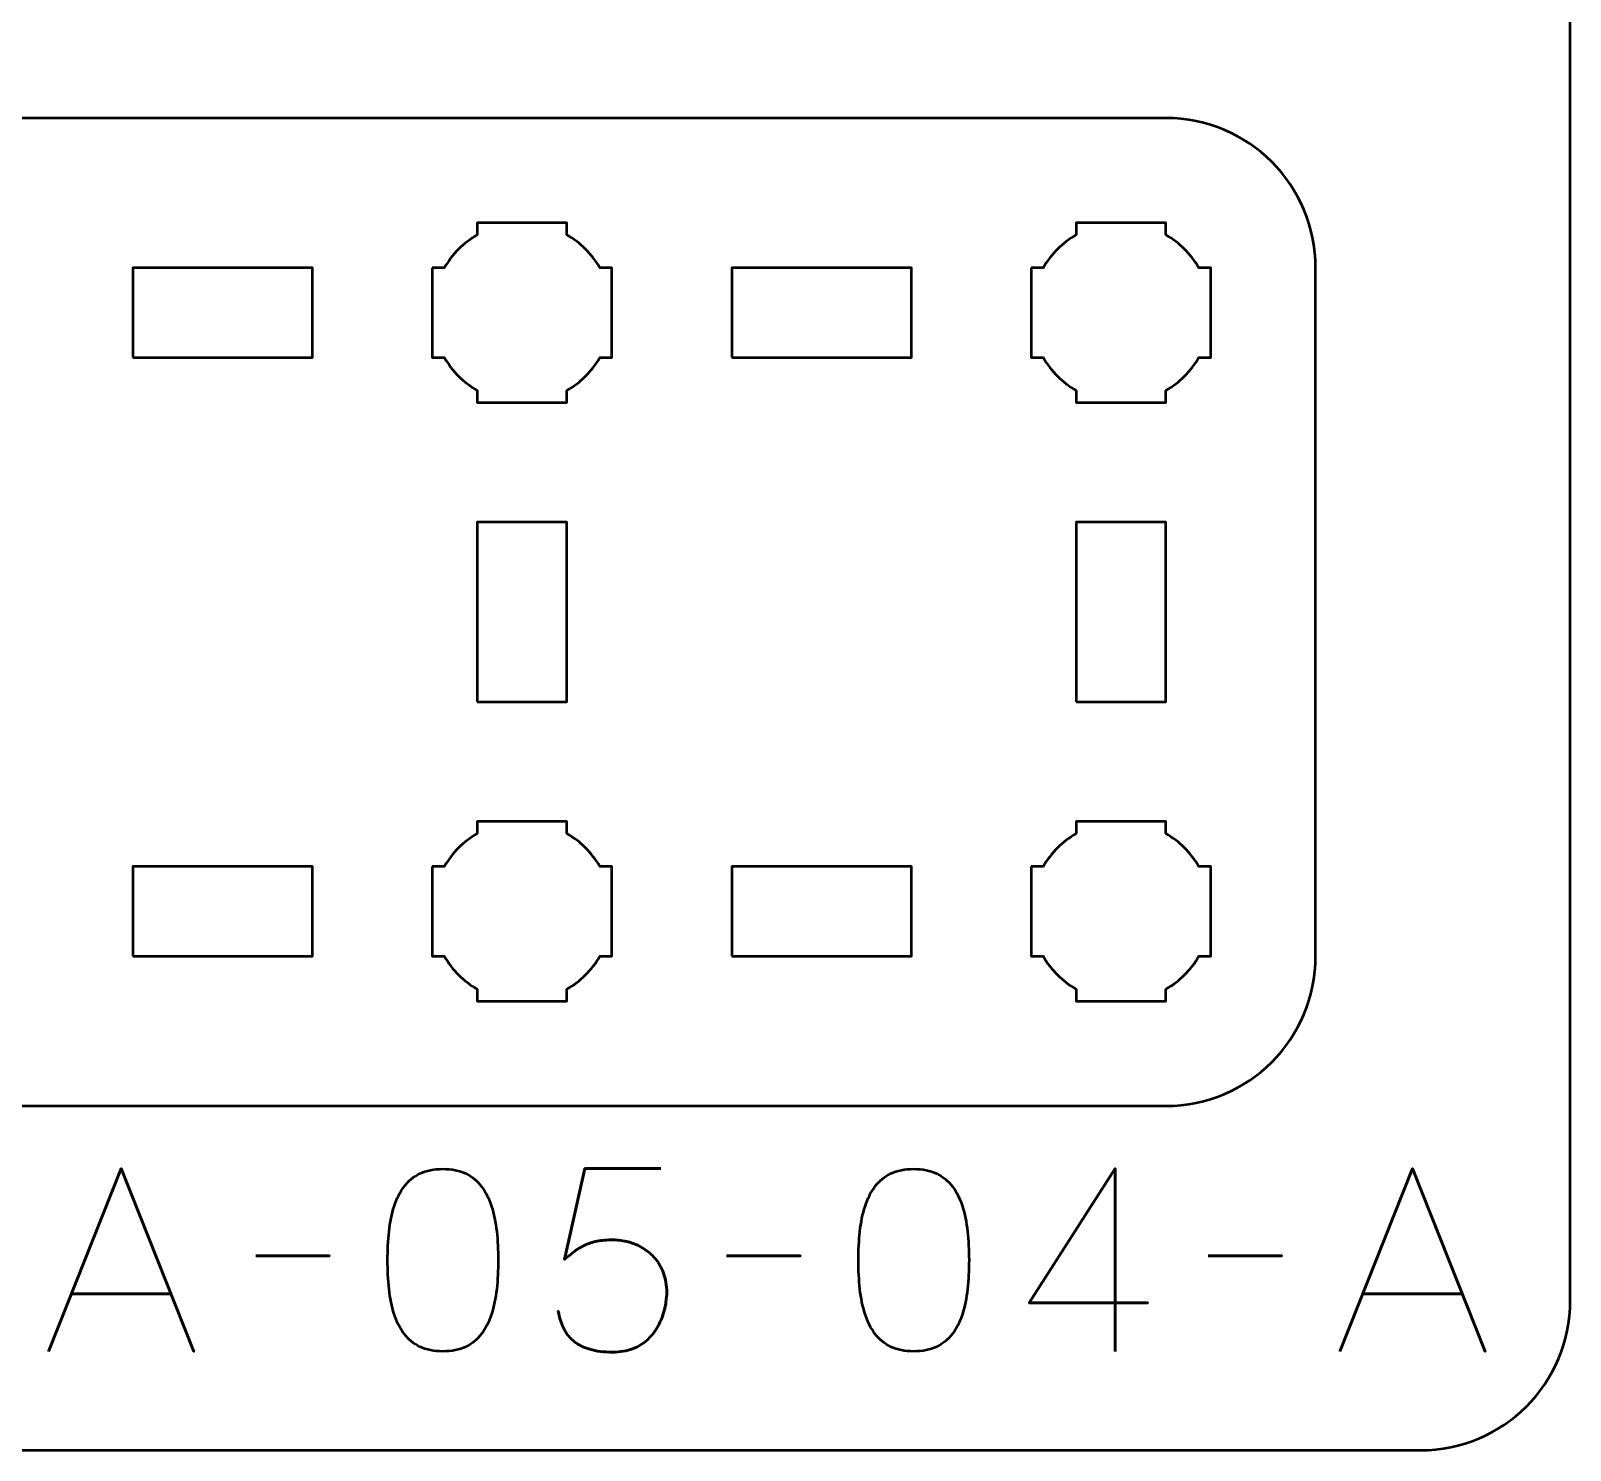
# Model space of a CAD drawing. Header units: centimetres. Extents: x -21 to 0, y -29.7 to 0.
# Drawn here: x -5.14 to 0, y -29.7 to -24.96 of the extents above; entities that cross this region are included whole.
import ezdxf

# ---------------------------------------------------------------- set-up
doc = ezdxf.new("R2010")
doc.units = ezdxf.units.CM
doc.header["$MEASUREMENT"] = 0
doc.layers.add('Layer 1', color=7, linetype='Continuous')

msp = doc.modelspace()

# ---------------------------------------------------------------- linework, layer by layer
at = {"layer": 'Layer 1', "lineweight": 53}
for points in [[(-4.8, -26.05001), (-4.2, -26.05001), (-4.2, -25.75001), (-4.8, -25.75001), (-4.8, -26.05001)], [(-2.8, -26.05001), (-2.2, -26.05001), (-2.2, -25.75001), (-2.8, -25.75001), (-2.8, -26.05001)], [(-3.65, -27.20001), (-3.35, -27.20001), (-3.35, -26.60001), (-3.65, -26.60001), (-3.65, -27.20001)], [(-1.65, -27.20001), (-1.35, -27.20001), (-1.35, -26.60001), (-1.65, -26.60001), (-1.65, -27.20001)], [(-4.8, -28.05001), (-4.2, -28.05001), (-4.2, -27.75001), (-4.8, -27.75001), (-4.8, -28.05001)], [(-2.8, -28.05001), (-2.2, -28.05001), (-2.2, -27.75001), (-2.8, -27.75001), (-2.8, -28.05001)]]:
    msp.add_lwpolyline(points, close=True, dxfattribs=at)
at = {"layer": 'Layer 1', "color": 1, "lineweight": 53}
msp.add_open_spline([(-21.00003, -29.19995), (-21.00003, -29.19995), (-21.00003, -5.29992), (-21.00003, -5.29992), (-21.00003, -5.29992), (-21.00003, -5.21709), (-20.93286, -5.14992), (-20.85003, -5.14992), (-20.85003, -5.14992), (-20.7672, -5.14992), (-20.70003, -5.08275), (-20.70003, -4.99992), (-20.70003, -4.99992), (-20.70003, -4.91709), (-20.7672, -4.84992), (-20.85003, -4.84992), (-20.85003, -4.84992), (-20.93286, -4.84992), (-21.00003, -4.78275), (-21.00003, -4.69992), (-21.00003, -4.69992), (-21.00003, -4.61709), (-20.93286, -4.54992), (-20.85003, -4.54992), (-20.85003, -4.54992), (-20.7672, -4.54992), (-20.70003, -4.48275), (-20.70003, -4.39992), (-20.70003, -4.39992), (-20.70003, -4.31709), (-20.7672, -4.24992), (-20.85003, -4.24992), (-20.85003, -4.24992), (-20.93286, -4.24992), (-21.00003, -4.18275), (-21.00003, -4.09992), (-21.00003, -4.09992), (-21.00003, -4.01709), (-20.93286, -3.94992), (-20.85003, -3.94992), (-20.85003, -3.94992), (-20.7672, -3.94992), (-20.70003, -3.88275), (-20.70003, -3.79992), (-20.70003, -3.79992), (-20.70003, -3.71709), (-20.7672, -3.64992), (-20.85003, -3.64992), (-20.85003, -3.64992), (-20.93286, -3.64992), (-21.00003, -3.58275), (-21.00003, -3.49992), (-21.00003, -3.49992), (-21.00003, -3.41709), (-20.93286, -3.34992), (-20.85003, -3.34992), (-20.85003, -3.34992), (-20.7672, -3.34992), (-20.70003, -3.28275), (-20.70003, -3.19992), (-20.70003, -3.19992), (-20.70003, -3.11709), (-20.7672, -3.04992), (-20.85003, -3.04992), (-20.85003, -3.04992), (-20.93286, -3.04992), (-21.00003, -2.98275), (-21.00003, -2.89992), (-21.00003, -2.89992), (-21.00003, -2.81709), (-20.93286, -2.74992), (-20.85003, -2.74992), (-20.85003, -2.74992), (-20.7672, -2.74992), (-20.70003, -2.68275), (-20.70003, -2.59992), (-20.70003, -2.59992), (-20.70003, -2.51709), (-20.7672, -2.44992), (-20.85003, -2.44992), (-20.85003, -2.44992), (-20.93286, -2.44992), (-21.00003, -2.38275), (-21.00003, -2.29992), (-21.00003, -2.29992), (-21.00003, -2.21709), (-20.93286, -2.14992), (-20.85003, -2.14992), (-20.85003, -2.14992), (-20.7672, -2.14992), (-20.70003, -2.08275), (-20.70003, -1.99992), (-20.70003, -1.99992), (-20.70003, -1.91709), (-20.7672, -1.84992), (-20.85003, -1.84992), (-20.85003, -1.84992), (-20.93286, -1.84992), (-21.00003, -1.78275), (-21.00003, -1.69992), (-21.00003, -1.69992), (-21.00003, -1.61709), (-20.93286, -1.54992), (-20.85003, -1.54992), (-20.85003, -1.54992), (-20.7672, -1.54992), (-20.70003, -1.48275), (-20.70003, -1.39992), (-20.70003, -1.39992), (-20.70003, -1.31709), (-20.7672, -1.24992), (-20.85003, -1.24992), (-20.85003, -1.24992), (-20.93286, -1.24992), (-21.00003, -1.18275), (-21.00003, -1.09992), (-21.00003, -1.09992), (-21.00003, -1.09992), (-21.00003, -0.49992), (-21.00003, -0.49992), (-21.00003, -0.49992), (-21.00003, -0.22295), (-20.77694, 0.00004), (-20.49994, 0.00004), (-20.49994, 0.00004), (-20.49994, 0.00004), (-0.50008, 0.00004), (-0.50008, 0.00004), (-0.50008, 0.00004), (-0.22294, 0.00004), (0.00002, -0.22295), (0.00002, -0.49992), (0.00002, -0.49992), (0.00002, -0.49992), (0.00002, -29.19995), (0.00002, -29.19995), (0.00002, -29.19995), (0.00002, -29.47695), (-0.22294, -29.70004), (-0.50008, -29.70004), (-0.50008, -29.70004), (-0.50008, -29.70004), (-20.49994, -29.70004), (-20.49994, -29.70004), (-20.49994, -29.70004), (-20.77694, -29.70004), (-21.00003, -29.47695), (-21.00003, -29.19995)], degree=3, knots=[0, 0, 0, 0, 0.027027, 0.027027, 0.027027, 0.027027, 0.0540541, 0.0540541, 0.0540541, 0.0540541, 0.0810811, 0.0810811, 0.0810811, 0.0810811, 0.1081081, 0.1081081, 0.1081081, 0.1081081, 0.1351351, 0.1351351, 0.1351351, 0.1351351, 0.1621622, 0.1621622, 0.1621622, 0.1621622, 0.1891892, 0.1891892, 0.1891892, 0.1891892, 0.2162162, 0.2162162, 0.2162162, 0.2162162, 0.2432432, 0.2432432, 0.2432432, 0.2432432, 0.2702703, 0.2702703, 0.2702703, 0.2702703, 0.2972973, 0.2972973, 0.2972973, 0.2972973, 0.3243243, 0.3243243, 0.3243243, 0.3243243, 0.3513514, 0.3513514, 0.3513514, 0.3513514, 0.3783784, 0.3783784, 0.3783784, 0.3783784, 0.4054054, 0.4054054, 0.4054054, 0.4054054, 0.4324324, 0.4324324, 0.4324324, 0.4324324, 0.4594595, 0.4594595, 0.4594595, 0.4594595, 0.4864865, 0.4864865, 0.4864865, 0.4864865, 0.5135135, 0.5135135, 0.5135135, 0.5135135, 0.5405405, 0.5405405, 0.5405405, 0.5405405, 0.5675676, 0.5675676, 0.5675676, 0.5675676, 0.5945946, 0.5945946, 0.5945946, 0.5945946, 0.6216216, 0.6216216, 0.6216216, 0.6216216, 0.6486486, 0.6486486, 0.6486486, 0.6486486, 0.6756757, 0.6756757, 0.6756757, 0.6756757, 0.7027027, 0.7027027, 0.7027027, 0.7027027, 0.7297297, 0.7297297, 0.7297297, 0.7297297, 0.7567568, 0.7567568, 0.7567568, 0.7567568, 0.7837838, 0.7837838, 0.7837838, 0.7837838, 0.8108108, 0.8108108, 0.8108108, 0.8108108, 0.8378378, 0.8378378, 0.8378378, 0.8378378, 0.8648649, 0.8648649, 0.8648649, 0.8648649, 0.8918919, 0.8918919, 0.8918919, 0.8918919, 0.9189189, 0.9189189, 0.9189189, 0.9189189, 0.9459459, 0.9459459, 0.9459459, 0.9459459, 0.972973, 0.972973, 0.972973, 0.972973, 1, 1, 1, 1], dxfattribs=at)
at = {"layer": 'Layer 1', "color": 3, "lineweight": 53}
msp.add_open_spline([(-10.15, -28.05001), (-10.15, -28.05001), (-10.15, -25.75001), (-10.15, -25.75001), (-10.15, -25.75001), (-10.15, -25.47392), (-9.92609, -25.25001), (-9.65, -25.25001), (-9.65, -25.25001), (-9.65, -25.25001), (-1.35, -25.25001), (-1.35, -25.25001), (-1.35, -25.25001), (-1.07391, -25.25001), (-0.85, -25.47392), (-0.85, -25.75001), (-0.85, -25.75001), (-0.85, -25.75001), (-0.85, -28.05001), (-0.85, -28.05001), (-0.85, -28.05001), (-0.85, -28.3261), (-1.07391, -28.55001), (-1.35, -28.55001), (-1.35, -28.55001), (-1.35, -28.55001), (-9.65, -28.55001), (-9.65, -28.55001), (-9.65, -28.55001), (-9.92609, -28.55001), (-10.15, -28.3261), (-10.15, -28.05001)], degree=3, knots=[0, 0, 0, 0, 0.125, 0.125, 0.125, 0.125, 0.25, 0.25, 0.25, 0.25, 0.375, 0.375, 0.375, 0.375, 0.5, 0.5, 0.5, 0.5, 0.625, 0.625, 0.625, 0.625, 0.75, 0.75, 0.75, 0.75, 0.875, 0.875, 0.875, 0.875, 1, 1, 1, 1], dxfattribs=at)
at = {"layer": 'Layer 1', "lineweight": 53}
for points in [[(-3.8, -25.75001), (-3.8, -25.75001), (-3.75985, -25.75001), (-3.75985, -25.75001), (-3.75985, -25.75001), (-3.7335, -25.70448), (-3.69553, -25.66651), (-3.65, -25.64016), (-3.65, -25.64016), (-3.65, -25.64016), (-3.65, -25.60001), (-3.65, -25.60001), (-3.65, -25.60001), (-3.65, -25.60001), (-3.5, -25.60001), (-3.5, -25.60001), (-3.5, -25.60001), (-3.5, -25.60001), (-3.35, -25.60001), (-3.35, -25.60001), (-3.35, -25.60001), (-3.35, -25.60001), (-3.35, -25.64016), (-3.35, -25.64016), (-3.35, -25.64016), (-3.30447, -25.66651), (-3.2665, -25.70448), (-3.24015, -25.75001), (-3.24015, -25.75001), (-3.24015, -25.75001), (-3.2, -25.75001), (-3.2, -25.75001), (-3.2, -25.75001), (-3.2, -25.75001), (-3.2, -25.90001), (-3.2, -25.90001), (-3.2, -25.90001), (-3.2, -25.90001), (-3.2, -26.05001), (-3.2, -26.05001), (-3.2, -26.05001), (-3.2, -26.05001), (-3.24015, -26.05001), (-3.24015, -26.05001), (-3.24015, -26.05001), (-3.2665, -26.09554), (-3.30447, -26.13351), (-3.35, -26.15986), (-3.35, -26.15986), (-3.35, -26.15986), (-3.35, -26.20001), (-3.35, -26.20001), (-3.35, -26.20001), (-3.35, -26.20001), (-3.5, -26.20001), (-3.5, -26.20001), (-3.5, -26.20001), (-3.5, -26.20001), (-3.65, -26.20001), (-3.65, -26.20001), (-3.65, -26.20001), (-3.65, -26.20001), (-3.65, -26.15986), (-3.65, -26.15986), (-3.65, -26.15986), (-3.69553, -26.13351), (-3.7335, -26.09554), (-3.75985, -26.05001), (-3.75985, -26.05001), (-3.75985, -26.05001), (-3.8, -26.05001), (-3.8, -26.05001), (-3.8, -26.05001), (-3.8, -26.05001), (-3.8, -25.90001), (-3.8, -25.90001), (-3.8, -25.90001), (-3.8, -25.90001), (-3.8, -25.75001), (-3.8, -25.75001)], [(-1.8, -25.75001), (-1.8, -25.75001), (-1.75985, -25.75001), (-1.75985, -25.75001), (-1.75985, -25.75001), (-1.7335, -25.70448), (-1.69553, -25.66651), (-1.65, -25.64016), (-1.65, -25.64016), (-1.65, -25.64016), (-1.65, -25.60001), (-1.65, -25.60001), (-1.65, -25.60001), (-1.65, -25.60001), (-1.5, -25.60001), (-1.5, -25.60001), (-1.5, -25.60001), (-1.5, -25.60001), (-1.35, -25.60001), (-1.35, -25.60001), (-1.35, -25.60001), (-1.35, -25.60001), (-1.35, -25.64016), (-1.35, -25.64016), (-1.35, -25.64016), (-1.30447, -25.66651), (-1.2665, -25.70448), (-1.24015, -25.75001), (-1.24015, -25.75001), (-1.24015, -25.75001), (-1.2, -25.75001), (-1.2, -25.75001), (-1.2, -25.75001), (-1.2, -25.75001), (-1.2, -25.90001), (-1.2, -25.90001), (-1.2, -25.90001), (-1.2, -25.90001), (-1.2, -26.05001), (-1.2, -26.05001), (-1.2, -26.05001), (-1.2, -26.05001), (-1.24015, -26.05001), (-1.24015, -26.05001), (-1.24015, -26.05001), (-1.2665, -26.09554), (-1.30447, -26.13351), (-1.35, -26.15986), (-1.35, -26.15986), (-1.35, -26.15986), (-1.35, -26.20001), (-1.35, -26.20001), (-1.35, -26.20001), (-1.35, -26.20001), (-1.5, -26.20001), (-1.5, -26.20001), (-1.5, -26.20001), (-1.5, -26.20001), (-1.65, -26.20001), (-1.65, -26.20001), (-1.65, -26.20001), (-1.65, -26.20001), (-1.65, -26.15986), (-1.65, -26.15986), (-1.65, -26.15986), (-1.69553, -26.13351), (-1.7335, -26.09554), (-1.75985, -26.05001), (-1.75985, -26.05001), (-1.75985, -26.05001), (-1.8, -26.05001), (-1.8, -26.05001), (-1.8, -26.05001), (-1.8, -26.05001), (-1.8, -25.90001), (-1.8, -25.90001), (-1.8, -25.90001), (-1.8, -25.90001), (-1.8, -25.75001), (-1.8, -25.75001)], [(-3.8, -27.75001), (-3.8, -27.75001), (-3.75985, -27.75001), (-3.75985, -27.75001), (-3.75985, -27.75001), (-3.7335, -27.70448), (-3.69553, -27.66651), (-3.65, -27.64016), (-3.65, -27.64016), (-3.65, -27.64016), (-3.65, -27.60001), (-3.65, -27.60001), (-3.65, -27.60001), (-3.65, -27.60001), (-3.5, -27.60001), (-3.5, -27.60001), (-3.5, -27.60001), (-3.5, -27.60001), (-3.35, -27.60001), (-3.35, -27.60001), (-3.35, -27.60001), (-3.35, -27.60001), (-3.35, -27.64016), (-3.35, -27.64016), (-3.35, -27.64016), (-3.30447, -27.66651), (-3.2665, -27.70448), (-3.24015, -27.75001), (-3.24015, -27.75001), (-3.24015, -27.75001), (-3.2, -27.75001), (-3.2, -27.75001), (-3.2, -27.75001), (-3.2, -27.75001), (-3.2, -27.90001), (-3.2, -27.90001), (-3.2, -27.90001), (-3.2, -27.90001), (-3.2, -28.05001), (-3.2, -28.05001), (-3.2, -28.05001), (-3.2, -28.05001), (-3.24015, -28.05001), (-3.24015, -28.05001), (-3.24015, -28.05001), (-3.2665, -28.09554), (-3.30447, -28.13351), (-3.35, -28.15986), (-3.35, -28.15986), (-3.35, -28.15986), (-3.35, -28.20001), (-3.35, -28.20001), (-3.35, -28.20001), (-3.35, -28.20001), (-3.5, -28.20001), (-3.5, -28.20001), (-3.5, -28.20001), (-3.5, -28.20001), (-3.65, -28.20001), (-3.65, -28.20001), (-3.65, -28.20001), (-3.65, -28.20001), (-3.65, -28.15986), (-3.65, -28.15986), (-3.65, -28.15986), (-3.69553, -28.13351), (-3.7335, -28.09554), (-3.75985, -28.05001), (-3.75985, -28.05001), (-3.75985, -28.05001), (-3.8, -28.05001), (-3.8, -28.05001), (-3.8, -28.05001), (-3.8, -28.05001), (-3.8, -27.90001), (-3.8, -27.90001), (-3.8, -27.90001), (-3.8, -27.90001), (-3.8, -27.75001), (-3.8, -27.75001)], [(-1.8, -27.75001), (-1.8, -27.75001), (-1.75985, -27.75001), (-1.75985, -27.75001), (-1.75985, -27.75001), (-1.7335, -27.70448), (-1.69553, -27.66651), (-1.65, -27.64016), (-1.65, -27.64016), (-1.65, -27.64016), (-1.65, -27.60001), (-1.65, -27.60001), (-1.65, -27.60001), (-1.65, -27.60001), (-1.5, -27.60001), (-1.5, -27.60001), (-1.5, -27.60001), (-1.5, -27.60001), (-1.35, -27.60001), (-1.35, -27.60001), (-1.35, -27.60001), (-1.35, -27.60001), (-1.35, -27.64016), (-1.35, -27.64016), (-1.35, -27.64016), (-1.30447, -27.66651), (-1.2665, -27.70448), (-1.24015, -27.75001), (-1.24015, -27.75001), (-1.24015, -27.75001), (-1.2, -27.75001), (-1.2, -27.75001), (-1.2, -27.75001), (-1.2, -27.75001), (-1.2, -27.90001), (-1.2, -27.90001), (-1.2, -27.90001), (-1.2, -27.90001), (-1.2, -28.05001), (-1.2, -28.05001), (-1.2, -28.05001), (-1.2, -28.05001), (-1.24015, -28.05001), (-1.24015, -28.05001), (-1.24015, -28.05001), (-1.2665, -28.09554), (-1.30447, -28.13351), (-1.35, -28.15986), (-1.35, -28.15986), (-1.35, -28.15986), (-1.35, -28.20001), (-1.35, -28.20001), (-1.35, -28.20001), (-1.35, -28.20001), (-1.5, -28.20001), (-1.5, -28.20001), (-1.5, -28.20001), (-1.5, -28.20001), (-1.65, -28.20001), (-1.65, -28.20001), (-1.65, -28.20001), (-1.65, -28.20001), (-1.65, -28.15986), (-1.65, -28.15986), (-1.65, -28.15986), (-1.69553, -28.13351), (-1.7335, -28.09554), (-1.75985, -28.05001), (-1.75985, -28.05001), (-1.75985, -28.05001), (-1.8, -28.05001), (-1.8, -28.05001), (-1.8, -28.05001), (-1.8, -28.05001), (-1.8, -27.90001), (-1.8, -27.90001), (-1.8, -27.90001), (-1.8, -27.90001), (-1.8, -27.75001), (-1.8, -27.75001)]]:
    msp.add_open_spline(points, degree=3, knots=[0, 0, 0, 0, 0.05, 0.05, 0.05, 0.05, 0.1, 0.1, 0.1, 0.1, 0.15, 0.15, 0.15, 0.15, 0.2, 0.2, 0.2, 0.2, 0.25, 0.25, 0.25, 0.25, 0.3, 0.3, 0.3, 0.3, 0.35, 0.35, 0.35, 0.35, 0.4, 0.4, 0.4, 0.4, 0.45, 0.45, 0.45, 0.45, 0.5, 0.5, 0.5, 0.5, 0.55, 0.55, 0.55, 0.55, 0.6, 0.6, 0.6, 0.6, 0.65, 0.65, 0.65, 0.65, 0.7, 0.7, 0.7, 0.7, 0.75, 0.75, 0.75, 0.75, 0.8, 0.8, 0.8, 0.8, 0.85, 0.85, 0.85, 0.85, 0.9, 0.9, 0.9, 0.9, 0.95, 0.95, 0.95, 0.95, 1, 1, 1, 1], dxfattribs=at)
at = {"layer": 'Layer 1', "color": 5, "lineweight": 53}
for points, knots in [([(-5.08099, -29.36992), (-5.08099, -29.36992), (-4.83884, -28.75947), (-4.83884, -28.75947), (-4.83884, -28.75947), (-4.83884, -28.75947), (-4.59585, -29.36992), (-4.59585, -29.36992), (-4.59585, -29.36992), (-4.59585, -29.36992), (-4.83884, -28.75947), (-4.83884, -28.75947), (-4.83884, -28.75947), (-4.83884, -28.75947), (-5.08099, -29.36992), (-5.08099, -29.36992)], [0, 0, 0, 0, 0.25, 0.25, 0.25, 0.25, 0.5, 0.5, 0.5, 0.5, 0.75, 0.75, 0.75, 0.75, 1, 1, 1, 1]), ([(-3.76442, -29.36992), (-3.73478, -29.36978), (-3.70924, -29.36456), (-3.68793, -29.3544), (-3.68793, -29.3544), (-3.66677, -29.34424), (-3.64913, -29.3297), (-3.63502, -29.31122), (-3.63502, -29.31122), (-3.62105, -29.29259), (-3.61004, -29.27058), (-3.60185, -29.24518), (-3.60185, -29.24518), (-3.59381, -29.21978), (-3.58803, -29.19198), (-3.58478, -29.1615), (-3.58478, -29.1615), (-3.58139, -29.13102), (-3.5797, -29.09899), (-3.57984, -29.06512), (-3.57984, -29.06512), (-3.5797, -29.03139), (-3.58139, -28.99936), (-3.58478, -28.96902), (-3.58478, -28.96902), (-3.58803, -28.93868), (-3.59381, -28.91074), (-3.60185, -28.88534), (-3.60185, -28.88534), (-3.61004, -28.86008), (-3.62105, -28.83807), (-3.63502, -28.8193), (-3.63502, -28.8193), (-3.64913, -28.80068), (-3.66677, -28.78614), (-3.68793, -28.77598), (-3.68793, -28.77598), (-3.70924, -28.76568), (-3.73478, -28.76046), (-3.76442, -28.76032), (-3.76442, -28.76032), (-3.79405, -28.76046), (-3.81959, -28.76568), (-3.8409, -28.77598), (-3.8409, -28.77598), (-3.86206, -28.78614), (-3.8797, -28.80068), (-3.89381, -28.8193), (-3.89381, -28.8193), (-3.90779, -28.83807), (-3.91879, -28.86008), (-3.92698, -28.88534), (-3.92698, -28.88534), (-3.93502, -28.91074), (-3.94081, -28.93868), (-3.94405, -28.96902), (-3.94405, -28.96902), (-3.94744, -28.99936), (-3.94913, -29.03139), (-3.94899, -29.06512), (-3.94899, -29.06512), (-3.94913, -29.09899), (-3.94744, -29.13102), (-3.94405, -29.1615), (-3.94405, -29.1615), (-3.94081, -29.19198), (-3.93502, -29.21978), (-3.92698, -29.24518), (-3.92698, -29.24518), (-3.91879, -29.27058), (-3.90779, -29.29259), (-3.89381, -29.31122), (-3.89381, -29.31122), (-3.8797, -29.3297), (-3.86206, -29.34424), (-3.8409, -29.3544), (-3.8409, -29.3544), (-3.81959, -29.36456), (-3.79405, -29.36978), (-3.76442, -29.36992)], [0, 0, 0, 0, 0.05, 0.05, 0.05, 0.05, 0.1, 0.1, 0.1, 0.1, 0.15, 0.15, 0.15, 0.15, 0.2, 0.2, 0.2, 0.2, 0.25, 0.25, 0.25, 0.25, 0.3, 0.3, 0.3, 0.3, 0.35, 0.35, 0.35, 0.35, 0.4, 0.4, 0.4, 0.4, 0.45, 0.45, 0.45, 0.45, 0.5, 0.5, 0.5, 0.5, 0.55, 0.55, 0.55, 0.55, 0.6, 0.6, 0.6, 0.6, 0.65, 0.65, 0.65, 0.65, 0.7, 0.7, 0.7, 0.7, 0.75, 0.75, 0.75, 0.75, 0.8, 0.8, 0.8, 0.8, 0.85, 0.85, 0.85, 0.85, 0.9, 0.9, 0.9, 0.9, 0.95, 0.95, 0.95, 0.95, 1, 1, 1, 1]), ([(-3.76442, -29.36992), (-3.73478, -29.36978), (-3.70924, -29.36456), (-3.68793, -29.3544), (-3.68793, -29.3544), (-3.66677, -29.34424), (-3.64913, -29.3297), (-3.63502, -29.31122), (-3.63502, -29.31122), (-3.62105, -29.29259), (-3.61004, -29.27058), (-3.60185, -29.24518), (-3.60185, -29.24518), (-3.59381, -29.21978), (-3.58803, -29.19198), (-3.58478, -29.1615), (-3.58478, -29.1615), (-3.58139, -29.13102), (-3.5797, -29.09899), (-3.57984, -29.06512), (-3.57984, -29.06512), (-3.5797, -29.03139), (-3.58139, -28.99936), (-3.58478, -28.96902), (-3.58478, -28.96902), (-3.58803, -28.93868), (-3.59381, -28.91074), (-3.60185, -28.88534), (-3.60185, -28.88534), (-3.61004, -28.86008), (-3.62105, -28.83807), (-3.63502, -28.8193), (-3.63502, -28.8193), (-3.64913, -28.80068), (-3.66677, -28.78614), (-3.68793, -28.77598), (-3.68793, -28.77598), (-3.70924, -28.76568), (-3.73478, -28.76046), (-3.76442, -28.76032), (-3.76442, -28.76032), (-3.79405, -28.76046), (-3.81959, -28.76568), (-3.8409, -28.77598), (-3.8409, -28.77598), (-3.86206, -28.78614), (-3.8797, -28.80068), (-3.89381, -28.8193), (-3.89381, -28.8193), (-3.90779, -28.83807), (-3.91879, -28.86008), (-3.92698, -28.88534), (-3.92698, -28.88534), (-3.93502, -28.91074), (-3.94081, -28.93868), (-3.94405, -28.96902), (-3.94405, -28.96902), (-3.94744, -28.99936), (-3.94913, -29.03139), (-3.94899, -29.06512), (-3.94899, -29.06512), (-3.94913, -29.09899), (-3.94744, -29.13102), (-3.94405, -29.1615), (-3.94405, -29.1615), (-3.94081, -29.19198), (-3.93502, -29.21978), (-3.92698, -29.24518), (-3.92698, -29.24518), (-3.91879, -29.27058), (-3.90779, -29.29259), (-3.89381, -29.31122), (-3.89381, -29.31122), (-3.8797, -29.3297), (-3.86206, -29.34424), (-3.8409, -29.3544), (-3.8409, -29.3544), (-3.81959, -29.36456), (-3.79405, -29.36978), (-3.76442, -29.36992)], [0, 0, 0, 0, 0.05, 0.05, 0.05, 0.05, 0.1, 0.1, 0.1, 0.1, 0.15, 0.15, 0.15, 0.15, 0.2, 0.2, 0.2, 0.2, 0.25, 0.25, 0.25, 0.25, 0.3, 0.3, 0.3, 0.3, 0.35, 0.35, 0.35, 0.35, 0.4, 0.4, 0.4, 0.4, 0.45, 0.45, 0.45, 0.45, 0.5, 0.5, 0.5, 0.5, 0.55, 0.55, 0.55, 0.55, 0.6, 0.6, 0.6, 0.6, 0.65, 0.65, 0.65, 0.65, 0.7, 0.7, 0.7, 0.7, 0.75, 0.75, 0.75, 0.75, 0.8, 0.8, 0.8, 0.8, 0.85, 0.85, 0.85, 0.85, 0.9, 0.9, 0.9, 0.9, 0.95, 0.95, 0.95, 0.95, 1, 1, 1, 1]), ([(-3.03628, -28.75947), (-3.03628, -28.75947), (-3.29028, -28.75947), (-3.29028, -28.75947), (-3.29028, -28.75947), (-3.29028, -28.75947), (-3.35801, -29.06258), (-3.35801, -29.06258), (-3.35801, -29.06258), (-3.34616, -29.05242), (-3.33487, -29.04325), (-3.324, -29.0352), (-3.324, -29.0352), (-3.31328, -29.02716), (-3.30199, -29.02039), (-3.29, -29.01474), (-3.29, -29.01474), (-3.27814, -29.0091), (-3.2646, -29.00486), (-3.24936, -29.0019), (-3.24936, -29.0019), (-3.23426, -28.99894), (-3.2162, -28.99739), (-3.19545, -28.99739), (-3.19545, -28.99739), (-3.17852, -28.99739), (-3.16159, -28.99964), (-3.14465, -29.0043), (-3.14465, -29.0043), (-3.12772, -29.00882), (-3.11163, -29.01573), (-3.09639, -29.0249), (-3.09639, -29.0249), (-3.08101, -29.03422), (-3.06746, -29.04579), (-3.05561, -29.05976), (-3.05561, -29.05976), (-3.04362, -29.07373), (-3.03416, -29.0901), (-3.02739, -29.10886), (-3.02739, -29.10886), (-3.02047, -29.12763), (-3.01695, -29.14894), (-3.0168, -29.17265), (-3.0168, -29.17265), (-3.01666, -29.18139), (-3.01765, -29.1924), (-3.01963, -29.20538), (-3.01963, -29.20538), (-3.02146, -29.21837), (-3.02485, -29.23248), (-3.02965, -29.24744), (-3.02965, -29.24744), (-3.03444, -29.26239), (-3.04122, -29.27721), (-3.04983, -29.29189), (-3.04983, -29.29189), (-3.05843, -29.30656), (-3.06944, -29.31997), (-3.0827, -29.3321), (-3.0827, -29.3321), (-3.09597, -29.34424), (-3.11206, -29.35397), (-3.13082, -29.36131), (-3.13082, -29.36131), (-3.14973, -29.36851), (-3.17189, -29.37232), (-3.19715, -29.37246), (-3.19715, -29.37246), (-3.22734, -29.37232), (-3.25274, -29.36907), (-3.27335, -29.36301), (-3.27335, -29.36301), (-3.29395, -29.3568), (-3.31074, -29.34875), (-3.32372, -29.33859), (-3.32372, -29.33859), (-3.33685, -29.32843), (-3.34701, -29.31729), (-3.35434, -29.30515), (-3.35434, -29.30515), (-3.36168, -29.29301), (-3.36719, -29.28088), (-3.37085, -29.26874), (-3.37085, -29.26874), (-3.37452, -29.25661), (-3.37735, -29.24546), (-3.37918, -29.2353), (-3.37918, -29.2353), (-3.37735, -29.24546), (-3.37452, -29.25661), (-3.37085, -29.26874), (-3.37085, -29.26874), (-3.36719, -29.28088), (-3.36168, -29.29301), (-3.35434, -29.30515), (-3.35434, -29.30515), (-3.34701, -29.31729), (-3.33685, -29.32843), (-3.32372, -29.33859), (-3.32372, -29.33859), (-3.31074, -29.34875), (-3.29395, -29.3568), (-3.27335, -29.36301), (-3.27335, -29.36301), (-3.25274, -29.36907), (-3.22734, -29.37232), (-3.19715, -29.37246), (-3.19715, -29.37246), (-3.17189, -29.37232), (-3.14973, -29.36851), (-3.13082, -29.36131), (-3.13082, -29.36131), (-3.11206, -29.35397), (-3.09597, -29.34424), (-3.0827, -29.3321), (-3.0827, -29.3321), (-3.06944, -29.31997), (-3.05843, -29.30656), (-3.04983, -29.29189), (-3.04983, -29.29189), (-3.04122, -29.27721), (-3.03444, -29.26239), (-3.02965, -29.24744), (-3.02965, -29.24744), (-3.02485, -29.23248), (-3.02146, -29.21837), (-3.01963, -29.20538), (-3.01963, -29.20538), (-3.01765, -29.1924), (-3.01666, -29.18139), (-3.0168, -29.17265), (-3.0168, -29.17265), (-3.01695, -29.14894), (-3.02047, -29.12763), (-3.02739, -29.10886), (-3.02739, -29.10886), (-3.03416, -29.0901), (-3.04362, -29.07373), (-3.05561, -29.05976), (-3.05561, -29.05976), (-3.06746, -29.04579), (-3.08101, -29.03422), (-3.09639, -29.0249), (-3.09639, -29.0249), (-3.11163, -29.01573), (-3.12772, -29.00882), (-3.14465, -29.0043), (-3.14465, -29.0043), (-3.16159, -28.99964), (-3.17852, -28.99739), (-3.19545, -28.99739), (-3.19545, -28.99739), (-3.2162, -28.99739), (-3.23426, -28.99894), (-3.24936, -29.0019), (-3.24936, -29.0019), (-3.2646, -29.00486), (-3.27814, -29.0091), (-3.29, -29.01474), (-3.29, -29.01474), (-3.30199, -29.02039), (-3.31328, -29.02716), (-3.324, -29.0352), (-3.324, -29.0352), (-3.33487, -29.04325), (-3.34616, -29.05242), (-3.35801, -29.06258), (-3.35801, -29.06258), (-3.35801, -29.06258), (-3.29028, -28.75947), (-3.29028, -28.75947), (-3.29028, -28.75947), (-3.29028, -28.75947), (-3.03628, -28.75947), (-3.03628, -28.75947)], [0, 0, 0, 0, 0.0227273, 0.0227273, 0.0227273, 0.0227273, 0.0454545, 0.0454545, 0.0454545, 0.0454545, 0.0681818, 0.0681818, 0.0681818, 0.0681818, 0.0909091, 0.0909091, 0.0909091, 0.0909091, 0.1136364, 0.1136364, 0.1136364, 0.1136364, 0.1363636, 0.1363636, 0.1363636, 0.1363636, 0.1590909, 0.1590909, 0.1590909, 0.1590909, 0.1818182, 0.1818182, 0.1818182, 0.1818182, 0.2045455, 0.2045455, 0.2045455, 0.2045455, 0.2272727, 0.2272727, 0.2272727, 0.2272727, 0.25, 0.25, 0.25, 0.25, 0.2727273, 0.2727273, 0.2727273, 0.2727273, 0.2954545, 0.2954545, 0.2954545, 0.2954545, 0.3181818, 0.3181818, 0.3181818, 0.3181818, 0.3409091, 0.3409091, 0.3409091, 0.3409091, 0.3636364, 0.3636364, 0.3636364, 0.3636364, 0.3863636, 0.3863636, 0.3863636, 0.3863636, 0.4090909, 0.4090909, 0.4090909, 0.4090909, 0.4318182, 0.4318182, 0.4318182, 0.4318182, 0.4545455, 0.4545455, 0.4545455, 0.4545455, 0.4772727, 0.4772727, 0.4772727, 0.4772727, 0.5, 0.5, 0.5, 0.5, 0.5227273, 0.5227273, 0.5227273, 0.5227273, 0.5454545, 0.5454545, 0.5454545, 0.5454545, 0.5681818, 0.5681818, 0.5681818, 0.5681818, 0.5909091, 0.5909091, 0.5909091, 0.5909091, 0.6136364, 0.6136364, 0.6136364, 0.6136364, 0.6363636, 0.6363636, 0.6363636, 0.6363636, 0.6590909, 0.6590909, 0.6590909, 0.6590909, 0.6818182, 0.6818182, 0.6818182, 0.6818182, 0.7045455, 0.7045455, 0.7045455, 0.7045455, 0.7272727, 0.7272727, 0.7272727, 0.7272727, 0.75, 0.75, 0.75, 0.75, 0.7727273, 0.7727273, 0.7727273, 0.7727273, 0.7954545, 0.7954545, 0.7954545, 0.7954545, 0.8181818, 0.8181818, 0.8181818, 0.8181818, 0.8409091, 0.8409091, 0.8409091, 0.8409091, 0.8636364, 0.8636364, 0.8636364, 0.8636364, 0.8863636, 0.8863636, 0.8863636, 0.8863636, 0.9090909, 0.9090909, 0.9090909, 0.9090909, 0.9318182, 0.9318182, 0.9318182, 0.9318182, 0.9545455, 0.9545455, 0.9545455, 0.9545455, 0.9772727, 0.9772727, 0.9772727, 0.9772727, 1, 1, 1, 1]), ([(-2.19215, -29.36992), (-2.16251, -29.36978), (-2.13697, -29.36456), (-2.11566, -29.3544), (-2.11566, -29.3544), (-2.0945, -29.34424), (-2.07686, -29.3297), (-2.06275, -29.31122), (-2.06275, -29.31122), (-2.04878, -29.29259), (-2.03777, -29.27058), (-2.02958, -29.24518), (-2.02958, -29.24518), (-2.02154, -29.21978), (-2.01576, -29.19198), (-2.01251, -29.1615), (-2.01251, -29.1615), (-2.00912, -29.13102), (-2.00743, -29.09899), (-2.00757, -29.06512), (-2.00757, -29.06512), (-2.00743, -29.03139), (-2.00912, -28.99936), (-2.01251, -28.96902), (-2.01251, -28.96902), (-2.01576, -28.93868), (-2.02154, -28.91074), (-2.02958, -28.88534), (-2.02958, -28.88534), (-2.03777, -28.86008), (-2.04878, -28.83807), (-2.06275, -28.8193), (-2.06275, -28.8193), (-2.07686, -28.80068), (-2.0945, -28.78614), (-2.11566, -28.77598), (-2.11566, -28.77598), (-2.13697, -28.76568), (-2.16251, -28.76046), (-2.19215, -28.76032), (-2.19215, -28.76032), (-2.22178, -28.76046), (-2.24732, -28.76568), (-2.26863, -28.77598), (-2.26863, -28.77598), (-2.28979, -28.78614), (-2.30743, -28.80068), (-2.32154, -28.8193), (-2.32154, -28.8193), (-2.33552, -28.83807), (-2.34652, -28.86008), (-2.35471, -28.88534), (-2.35471, -28.88534), (-2.36275, -28.91074), (-2.36854, -28.93868), (-2.37178, -28.96902), (-2.37178, -28.96902), (-2.37517, -28.99936), (-2.37686, -29.03139), (-2.37672, -29.06512), (-2.37672, -29.06512), (-2.37686, -29.09899), (-2.37517, -29.13102), (-2.37178, -29.1615), (-2.37178, -29.1615), (-2.36854, -29.19198), (-2.36275, -29.21978), (-2.35471, -29.24518), (-2.35471, -29.24518), (-2.34652, -29.27058), (-2.33552, -29.29259), (-2.32154, -29.31122), (-2.32154, -29.31122), (-2.30743, -29.3297), (-2.28979, -29.34424), (-2.26863, -29.3544), (-2.26863, -29.3544), (-2.24732, -29.36456), (-2.22178, -29.36978), (-2.19215, -29.36992)], [0, 0, 0, 0, 0.05, 0.05, 0.05, 0.05, 0.1, 0.1, 0.1, 0.1, 0.15, 0.15, 0.15, 0.15, 0.2, 0.2, 0.2, 0.2, 0.25, 0.25, 0.25, 0.25, 0.3, 0.3, 0.3, 0.3, 0.35, 0.35, 0.35, 0.35, 0.4, 0.4, 0.4, 0.4, 0.45, 0.45, 0.45, 0.45, 0.5, 0.5, 0.5, 0.5, 0.55, 0.55, 0.55, 0.55, 0.6, 0.6, 0.6, 0.6, 0.65, 0.65, 0.65, 0.65, 0.7, 0.7, 0.7, 0.7, 0.75, 0.75, 0.75, 0.75, 0.8, 0.8, 0.8, 0.8, 0.85, 0.85, 0.85, 0.85, 0.9, 0.9, 0.9, 0.9, 0.95, 0.95, 0.95, 0.95, 1, 1, 1, 1]), ([(-2.19215, -29.36992), (-2.16251, -29.36978), (-2.13697, -29.36456), (-2.11566, -29.3544), (-2.11566, -29.3544), (-2.0945, -29.34424), (-2.07686, -29.3297), (-2.06275, -29.31122), (-2.06275, -29.31122), (-2.04878, -29.29259), (-2.03777, -29.27058), (-2.02958, -29.24518), (-2.02958, -29.24518), (-2.02154, -29.21978), (-2.01576, -29.19198), (-2.01251, -29.1615), (-2.01251, -29.1615), (-2.00912, -29.13102), (-2.00743, -29.09899), (-2.00757, -29.06512), (-2.00757, -29.06512), (-2.00743, -29.03139), (-2.00912, -28.99936), (-2.01251, -28.96902), (-2.01251, -28.96902), (-2.01576, -28.93868), (-2.02154, -28.91074), (-2.02958, -28.88534), (-2.02958, -28.88534), (-2.03777, -28.86008), (-2.04878, -28.83807), (-2.06275, -28.8193), (-2.06275, -28.8193), (-2.07686, -28.80068), (-2.0945, -28.78614), (-2.11566, -28.77598), (-2.11566, -28.77598), (-2.13697, -28.76568), (-2.16251, -28.76046), (-2.19215, -28.76032), (-2.19215, -28.76032), (-2.22178, -28.76046), (-2.24732, -28.76568), (-2.26863, -28.77598), (-2.26863, -28.77598), (-2.28979, -28.78614), (-2.30743, -28.80068), (-2.32154, -28.8193), (-2.32154, -28.8193), (-2.33552, -28.83807), (-2.34652, -28.86008), (-2.35471, -28.88534), (-2.35471, -28.88534), (-2.36275, -28.91074), (-2.36854, -28.93868), (-2.37178, -28.96902), (-2.37178, -28.96902), (-2.37517, -28.99936), (-2.37686, -29.03139), (-2.37672, -29.06512), (-2.37672, -29.06512), (-2.37686, -29.09899), (-2.37517, -29.13102), (-2.37178, -29.1615), (-2.37178, -29.1615), (-2.36854, -29.19198), (-2.36275, -29.21978), (-2.35471, -29.24518), (-2.35471, -29.24518), (-2.34652, -29.27058), (-2.33552, -29.29259), (-2.32154, -29.31122), (-2.32154, -29.31122), (-2.30743, -29.3297), (-2.28979, -29.34424), (-2.26863, -29.3544), (-2.26863, -29.3544), (-2.24732, -29.36456), (-2.22178, -29.36978), (-2.19215, -29.36992)], [0, 0, 0, 0, 0.05, 0.05, 0.05, 0.05, 0.1, 0.1, 0.1, 0.1, 0.15, 0.15, 0.15, 0.15, 0.2, 0.2, 0.2, 0.2, 0.25, 0.25, 0.25, 0.25, 0.3, 0.3, 0.3, 0.3, 0.35, 0.35, 0.35, 0.35, 0.4, 0.4, 0.4, 0.4, 0.45, 0.45, 0.45, 0.45, 0.5, 0.5, 0.5, 0.5, 0.55, 0.55, 0.55, 0.55, 0.6, 0.6, 0.6, 0.6, 0.65, 0.65, 0.65, 0.65, 0.7, 0.7, 0.7, 0.7, 0.75, 0.75, 0.75, 0.75, 0.8, 0.8, 0.8, 0.8, 0.85, 0.85, 0.85, 0.85, 0.9, 0.9, 0.9, 0.9, 0.95, 0.95, 0.95, 0.95, 1, 1, 1, 1]), ([(-1.51904, -29.36992), (-1.51904, -29.36992), (-1.51904, -28.75947), (-1.51904, -28.75947), (-1.51904, -28.75947), (-1.51904, -28.75947), (-1.80691, -29.20736), (-1.80691, -29.20736), (-1.80691, -29.20736), (-1.80691, -29.20736), (-1.41067, -29.20736), (-1.41067, -29.20736), (-1.41067, -29.20736), (-1.41067, -29.20736), (-1.80691, -29.20736), (-1.80691, -29.20736), (-1.80691, -29.20736), (-1.80691, -29.20736), (-1.51904, -28.75947), (-1.51904, -28.75947), (-1.51904, -28.75947), (-1.51904, -28.75947), (-1.51904, -29.36992), (-1.51904, -29.36992)], [0, 0, 0, 0, 0.1666667, 0.1666667, 0.1666667, 0.1666667, 0.3333333, 0.3333333, 0.3333333, 0.3333333, 0.5, 0.5, 0.5, 0.5, 0.6666667, 0.6666667, 0.6666667, 0.6666667, 0.8333333, 0.8333333, 0.8333333, 0.8333333, 1, 1, 1, 1]), ([(-0.76889, -29.36992), (-0.76889, -29.36992), (-0.52674, -28.75947), (-0.52674, -28.75947), (-0.52674, -28.75947), (-0.52674, -28.75947), (-0.28375, -29.36992), (-0.28375, -29.36992), (-0.28375, -29.36992), (-0.28375, -29.36992), (-0.52674, -28.75947), (-0.52674, -28.75947), (-0.52674, -28.75947), (-0.52674, -28.75947), (-0.76889, -29.36992), (-0.76889, -29.36992)], [0, 0, 0, 0, 0.25, 0.25, 0.25, 0.25, 0.5, 0.5, 0.5, 0.5, 0.75, 0.75, 0.75, 0.75, 1, 1, 1, 1]), ([(-4.38926, -29.05073), (-4.38926, -29.05073), (-4.14288, -29.05073), (-4.14288, -29.05073), (-4.14288, -29.05073), (-4.14288, -29.05073), (-4.38926, -29.05073), (-4.38926, -29.05073)], [0, 0, 0, 0, 0.5, 0.5, 0.5, 0.5, 1, 1, 1, 1]), ([(-2.81699, -29.05073), (-2.81699, -29.05073), (-2.57061, -29.05073), (-2.57061, -29.05073), (-2.57061, -29.05073), (-2.57061, -29.05073), (-2.81699, -29.05073), (-2.81699, -29.05073)], [0, 0, 0, 0, 0.5, 0.5, 0.5, 0.5, 1, 1, 1, 1]), ([(-1.20916, -29.05073), (-1.20916, -29.05073), (-0.96278, -29.05073), (-0.96278, -29.05073), (-0.96278, -29.05073), (-0.96278, -29.05073), (-1.20916, -29.05073), (-1.20916, -29.05073)], [0, 0, 0, 0, 0.5, 0.5, 0.5, 0.5, 1, 1, 1, 1]), ([(-5.00479, -29.17773), (-5.00479, -29.17773), (-4.67289, -29.17773), (-4.67289, -29.17773), (-4.67289, -29.17773), (-4.67289, -29.17773), (-5.00479, -29.17773), (-5.00479, -29.17773)], [0, 0, 0, 0, 0.5, 0.5, 0.5, 0.5, 1, 1, 1, 1]), ([(-0.69269, -29.17773), (-0.69269, -29.17773), (-0.36079, -29.17773), (-0.36079, -29.17773), (-0.36079, -29.17773), (-0.36079, -29.17773), (-0.69269, -29.17773), (-0.69269, -29.17773)], [0, 0, 0, 0, 0.5, 0.5, 0.5, 0.5, 1, 1, 1, 1])]:
    msp.add_open_spline(points, degree=3, knots=knots, dxfattribs=at)

doc.saveas('drawing.dxf')
